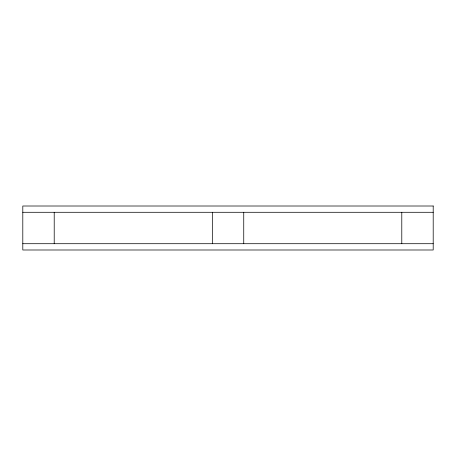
<?xml version="1.0" encoding="UTF-8"?>
<svg xmlns="http://www.w3.org/2000/svg" width="456" height="456" viewBox="0 0 456 456"><rect width="100%" height="100%" fill="white"/><g stroke="black" fill="none" stroke-linecap="round" stroke-linejoin="round"><path stroke-width="0.68" d="M22.8 212.291L433.2 212.291M22.8 243.709L433.2 243.709M401.787 212.291L401.787 243.709M243.743 212.291L243.743 243.709M212.331 212.291L212.331 243.709M54.213 212.291L54.213 243.709M433.2 206.009L22.8 206.009L22.8 249.991L433.2 249.991L433.2 206.009"/></g></svg>
